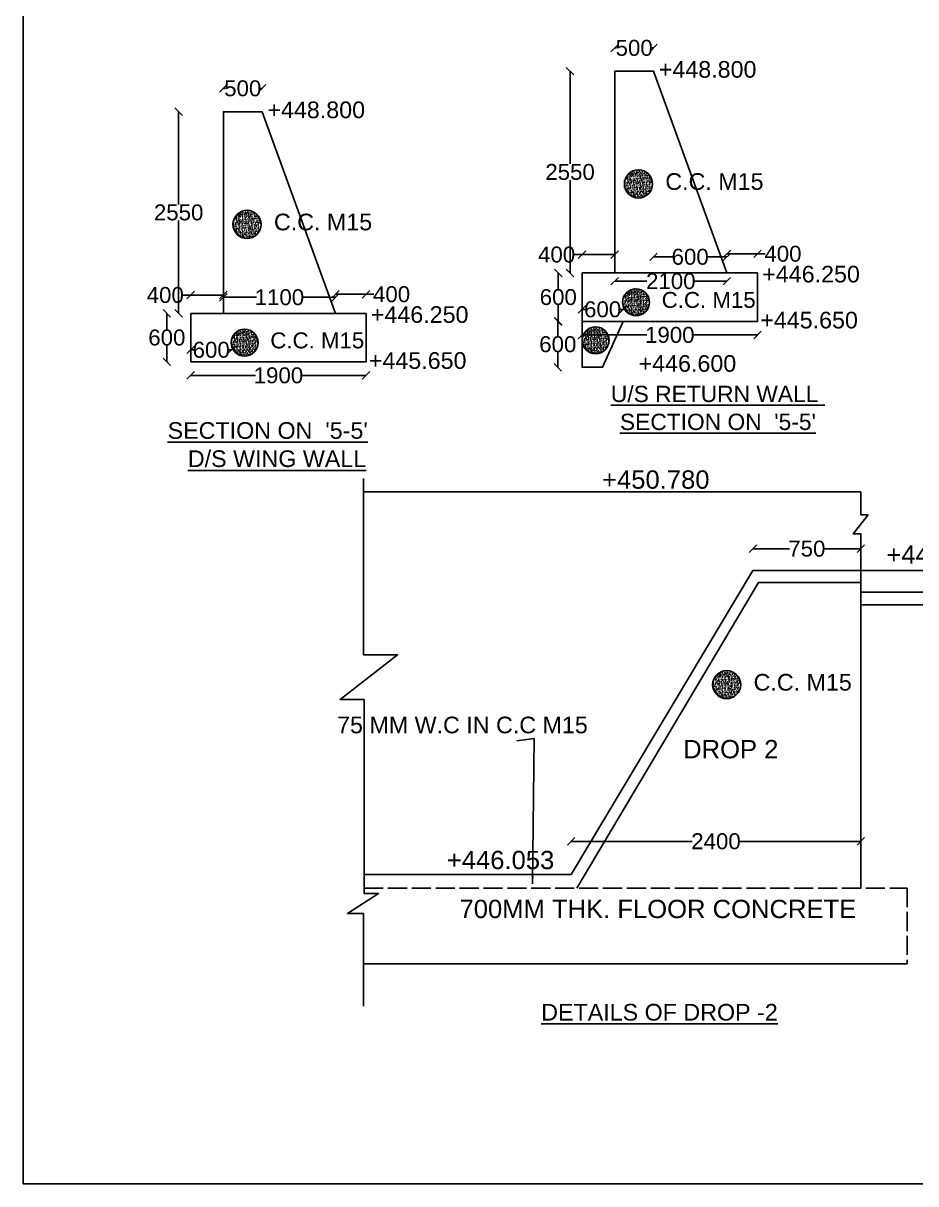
# Model space of a CAD drawing. Header units: millimetres. Extents: x 5124 to 6568637, y 2311 to 91879094.
# Drawn here: x 3678256 to 3689461, y 45935699 to 45950272 of the extents above; entities that cross this region are included whole.
import ezdxf

# ---------------------------------------------------------------- set-up
doc = ezdxf.new("R2010")
doc.units = ezdxf.units.MM
doc.header["$MEASUREMENT"] = 0
doc.linetypes.add('ACAD_ISO02W100', pattern=[15, 12, -3])
doc.layers.add('DRAWING', color=7, linetype='Continuous')
doc.layers.add('TEXT', color=7, linetype='Continuous')
doc.styles.get("Standard").update_dxf_attribs({"font": 'arial.ttf', "height": 200})
doc.dimstyles.get("Standard").update_dxf_attribs({"dimtxt": 200, "dimasz": 110, "dimexe": 0.18, "dimexo": 0.0625, "dimgap": 0.09, "dimtad": 0, "dimtih": 1, "dimtoh": 1, "dimdec": 0, "dimzin": 0, "dimdsep": 46, "dimtxsty": 'Standard', "dimblk": 'OBLIQUE', "dimcen": 0.09, "dimse1": 1, "dimse2": 1, "dimadec": 0, "dimazin": 0, "dimtfac": 1, "dimtdec": 0, "dimtofl": 0, "dimtmove": 0, "dimatfit": 3, "dimfxl": 1, "dimtolj": 1, "dimtzin": 0, "dimarcsym": 0})

# ---------------------------------------------------------------- blocks, each defined once
blk = doc.blocks.new('_Oblique')
at = {"color": 0, "linetype": 'ByBlock', "lineweight": -2}
blk.add_line((-0.5, -0.5), (0.5, 0.5), dxfattribs=at)
blk = doc.blocks.new('*D111')
at = {"layer": 'Defpoints', "color": 0, "transparency": 16777216}
for p in [(3681256, 45949453), (3680768, 45949161), (3681256, 45949161)]:
    blk.add_point(p, dxfattribs=at)
at = {"layer": 'DRAWING', "color": 0, "lineweight": -2, "transparency": 16777216}
for p, q in [((3680768, 45949453), (3680791, 45949453)), ((3681256, 45949453), (3681233, 45949453))]:
    blk.add_line(p, q, dxfattribs=at)
at = {"layer": 'DRAWING', "color": 0, "lineweight": -2, "transparency": 16777216, "xscale": 95, "yscale": 95, "zscale": 95, "rotation": 180}
blk.add_blockref('_Oblique', (3680768, 45949453), dxfattribs=at)
at = {"layer": 'DRAWING', "color": 0, "lineweight": -2, "transparency": 16777216, "xscale": 95, "yscale": 95, "zscale": 95}
blk.add_blockref('_Oblique', (3681256, 45949453), dxfattribs=at)
at = {"layer": 'DRAWING', "color": 0, "transparency": 16777216, "insert": (3681012, 45949453), "char_height": 200, "attachment_point": 5}
blk.add_mtext('\\A1;500', dxfattribs=at)
blk = doc.blocks.new('*D112')
at = {"layer": 'Defpoints', "color": 0, "transparency": 16777216}
for p in [(3680358, 45946020), (3682560, 45946020), (3682560, 45945849)]:
    blk.add_point(p, dxfattribs=at)
at = {"layer": 'DRAWING', "color": 0, "lineweight": -2, "transparency": 16777216}
for p, q in [((3680358, 45945849), (3681171, 45945849)), ((3682560, 45945849), (3681748, 45945849))]:
    blk.add_line(p, q, dxfattribs=at)
at = {"layer": 'DRAWING', "color": 0, "lineweight": -2, "transparency": 16777216, "xscale": 95, "yscale": 95, "zscale": 95, "rotation": 180}
blk.add_blockref('_Oblique', (3680358, 45945849), dxfattribs=at)
at = {"layer": 'DRAWING', "color": 0, "lineweight": -2, "transparency": 16777216, "xscale": 95, "yscale": 95, "zscale": 95}
blk.add_blockref('_Oblique', (3682560, 45945849), dxfattribs=at)
at = {"layer": 'DRAWING', "color": 0, "transparency": 16777216, "insert": (3681460, 45945849), "char_height": 200, "attachment_point": 5}
blk.add_mtext('\\A1;1900', dxfattribs=at)
blk = doc.blocks.new('*D113')
at = {"layer": 'Defpoints', "color": 0, "transparency": 16777216}
for p in [(3682176, 45946830), (3680768, 45946628), (3682176, 45946628)]:
    blk.add_point(p, dxfattribs=at)
at = {"layer": 'DRAWING', "color": 0, "lineweight": -2, "transparency": 16777216}
for p, q in [((3680768, 45946830), (3681183, 45946830)), ((3682176, 45946830), (3681761, 45946830))]:
    blk.add_line(p, q, dxfattribs=at)
at = {"layer": 'DRAWING', "color": 0, "lineweight": -2, "transparency": 16777216, "xscale": 95, "yscale": 95, "zscale": 95, "rotation": 180}
blk.add_blockref('_Oblique', (3680768, 45946830), dxfattribs=at)
at = {"layer": 'DRAWING', "color": 0, "lineweight": -2, "transparency": 16777216, "xscale": 95, "yscale": 95, "zscale": 95}
blk.add_blockref('_Oblique', (3682176, 45946830), dxfattribs=at)
at = {"layer": 'DRAWING', "color": 0, "transparency": 16777216, "insert": (3681472, 45946830), "char_height": 200, "attachment_point": 5}
blk.add_mtext('\\A1;1100', dxfattribs=at)
blk = doc.blocks.new('*D114')
at = {"layer": 'Defpoints', "color": 0, "transparency": 16777216}
for p in [(3682560, 45946868), (3682176, 45946628), (3682560, 45946628)]:
    blk.add_point(p, dxfattribs=at)
at = {"layer": 'DRAWING', "color": 0, "lineweight": -2, "transparency": 16777216}
for p, q in [((3682176, 45946868), (3682560, 45946868)), ((3682560, 45946868), (3682656, 45946868))]:
    blk.add_line(p, q, dxfattribs=at)
at = {"layer": 'DRAWING', "color": 0, "lineweight": -2, "transparency": 16777216, "xscale": 95, "yscale": 95, "zscale": 95, "rotation": 180}
blk.add_blockref('_Oblique', (3682176, 45946868), dxfattribs=at)
at = {"layer": 'DRAWING', "color": 0, "lineweight": -2, "transparency": 16777216, "xscale": 95, "yscale": 95, "zscale": 95}
blk.add_blockref('_Oblique', (3682560, 45946868), dxfattribs=at)
at = {"layer": 'DRAWING', "color": 0, "transparency": 16777216, "insert": (3682880, 45946868), "char_height": 200, "attachment_point": 5}
blk.add_mtext('\\A1;400', dxfattribs=at)
blk = doc.blocks.new('*D115')
at = {"layer": 'Defpoints', "color": 0, "transparency": 16777216}
for p in [(3680358, 45946858), (3680358, 45946628), (3680768, 45946628)]:
    blk.add_point(p, dxfattribs=at)
at = {"layer": 'DRAWING', "color": 0, "lineweight": -2, "transparency": 16777216}
for p, q in [((3680358, 45946858), (3680264, 45946858)), ((3680768, 45946858), (3680358, 45946858))]:
    blk.add_line(p, q, dxfattribs=at)
at = {"layer": 'DRAWING', "color": 0, "lineweight": -2, "transparency": 16777216, "xscale": 95, "yscale": 95, "zscale": 95, "rotation": 180}
blk.add_blockref('_Oblique', (3680358, 45946858), dxfattribs=at)
at = {"layer": 'DRAWING', "color": 0, "lineweight": -2, "transparency": 16777216, "xscale": 95, "yscale": 95, "zscale": 95}
blk.add_blockref('_Oblique', (3680768, 45946858), dxfattribs=at)
at = {"layer": 'DRAWING', "color": 0, "transparency": 16777216, "insert": (3680039, 45946858), "char_height": 200, "attachment_point": 5}
blk.add_mtext('\\A1;400', dxfattribs=at)
blk = doc.blocks.new('*D108')
at = {"layer": 'Defpoints', "color": 0, "transparency": 16777216}
for p in [(3680358, 45946628), (3680059, 45946020), (3680358, 45946020)]:
    blk.add_point(p, dxfattribs=at)
at = {"layer": 'DRAWING', "color": 0, "lineweight": -2, "transparency": 16777216}
for p, q in [((3680059, 45946628), (3680059, 45946426)), ((3680059, 45946020), (3680059, 45946222))]:
    blk.add_line(p, q, dxfattribs=at)
at = {"layer": 'DRAWING', "color": 0, "lineweight": -2, "transparency": 16777216, "xscale": 95, "yscale": 95, "zscale": 95}
for p, rotation in [((3680059, 45946628), 90), ((3680059, 45946020), 270)]:
    blk.add_blockref('_Oblique', p, dxfattribs=dict(at, rotation=rotation))
at = {"layer": 'DRAWING', "color": 0, "transparency": 16777216, "insert": (3680059, 45946324), "char_height": 200, "attachment_point": 5}
blk.add_mtext('\\A1;600', dxfattribs=at)
blk = doc.blocks.new('*D109')
at = {"layer": 'Defpoints', "color": 0, "transparency": 16777216}
for p in [(3680358, 45946170), (3680358, 45946020), (3680874, 45946020)]:
    blk.add_point(p, dxfattribs=at)
at = {"layer": 'DRAWING', "color": 0, "lineweight": -2, "transparency": 16777216}
for p, q in [((3680358, 45946170), (3680395, 45946170)), ((3680874, 45946170), (3680837, 45946170))]:
    blk.add_line(p, q, dxfattribs=at)
at = {"layer": 'DRAWING', "color": 0, "lineweight": -2, "transparency": 16777216, "xscale": 95, "yscale": 95, "zscale": 95, "rotation": 180}
blk.add_blockref('_Oblique', (3680358, 45946170), dxfattribs=at)
at = {"layer": 'DRAWING', "color": 0, "lineweight": -2, "transparency": 16777216, "xscale": 95, "yscale": 95, "zscale": 95}
blk.add_blockref('_Oblique', (3680874, 45946170), dxfattribs=at)
at = {"layer": 'DRAWING', "color": 0, "transparency": 16777216, "insert": (3680616, 45946170), "char_height": 200, "attachment_point": 5}
blk.add_mtext('\\A1;600', dxfattribs=at)
blk = doc.blocks.new('*D110')
at = {"layer": 'Defpoints', "color": 0, "transparency": 16777216}
for p in [(3680207, 45949161), (3680768, 45949161), (3680358, 45946628)]:
    blk.add_point(p, dxfattribs=at)
at = {"layer": 'DRAWING', "color": 0, "lineweight": -2, "transparency": 16777216}
for p, q in [((3680207, 45949161), (3680207, 45947997)), ((3680207, 45946628), (3680207, 45947793))]:
    blk.add_line(p, q, dxfattribs=at)
at = {"layer": 'DRAWING', "color": 0, "lineweight": -2, "transparency": 16777216, "xscale": 95, "yscale": 95, "zscale": 95}
for p, rotation in [((3680207, 45949161), 90), ((3680207, 45946628), 270)]:
    blk.add_blockref('_Oblique', p, dxfattribs=dict(at, rotation=rotation))
at = {"layer": 'DRAWING', "color": 0, "transparency": 16777216, "insert": (3680207, 45947895), "char_height": 200, "attachment_point": 5}
blk.add_mtext('\\A1;2550', dxfattribs=at)
blk = doc.blocks.new('*D118')
at = {"layer": 'Defpoints', "color": 0, "transparency": 16777216}
for p in [(3686169, 45949961), (3685682, 45949669), (3686169, 45949669)]:
    blk.add_point(p, dxfattribs=at)
at = {"layer": 'DRAWING', "color": 0, "lineweight": -2, "transparency": 16777216}
for p, q in [((3685682, 45949961), (3685705, 45949961)), ((3686169, 45949961), (3686146, 45949961))]:
    blk.add_line(p, q, dxfattribs=at)
at = {"layer": 'DRAWING', "color": 0, "lineweight": -2, "transparency": 16777216, "xscale": 95, "yscale": 95, "zscale": 95, "rotation": 180}
blk.add_blockref('_Oblique', (3685682, 45949961), dxfattribs=at)
at = {"layer": 'DRAWING', "color": 0, "lineweight": -2, "transparency": 16777216, "xscale": 95, "yscale": 95, "zscale": 95}
blk.add_blockref('_Oblique', (3686169, 45949961), dxfattribs=at)
at = {"layer": 'DRAWING', "color": 0, "transparency": 16777216, "insert": (3685926, 45949961), "char_height": 200, "attachment_point": 5}
blk.add_mtext('\\A1;500', dxfattribs=at)
blk = doc.blocks.new('*D119')
at = {"layer": 'Defpoints', "color": 0, "transparency": 16777216}
for p in [(3685272, 45946528), (3687474, 45946528), (3687474, 45946357)]:
    blk.add_point(p, dxfattribs=at)
at = {"layer": 'DRAWING', "color": 0, "lineweight": -2, "transparency": 16777216}
for p, q in [((3685272, 45946357), (3686084, 45946357)), ((3687474, 45946357), (3686662, 45946357))]:
    blk.add_line(p, q, dxfattribs=at)
at = {"layer": 'DRAWING', "color": 0, "lineweight": -2, "transparency": 16777216, "xscale": 95, "yscale": 95, "zscale": 95, "rotation": 180}
blk.add_blockref('_Oblique', (3685272, 45946357), dxfattribs=at)
at = {"layer": 'DRAWING', "color": 0, "lineweight": -2, "transparency": 16777216, "xscale": 95, "yscale": 95, "zscale": 95}
blk.add_blockref('_Oblique', (3687474, 45946357), dxfattribs=at)
at = {"layer": 'DRAWING', "color": 0, "transparency": 16777216, "insert": (3686373, 45946357), "char_height": 200, "attachment_point": 5}
blk.add_mtext('\\A1;1900', dxfattribs=at)
blk = doc.blocks.new('*D120')
at = {"layer": 'Defpoints', "color": 0, "transparency": 16777216}
for p in [(3685682, 45947136.5), (3687089.5, 45947136.5), (3687089.5, 45947032.5)]:
    blk.add_point(p, dxfattribs=at)
at = {"layer": 'DRAWING', "color": 0, "lineweight": -2, "transparency": 16777216}
for p, q in [((3685682, 45947032.5), (3686085.66, 45947032.5)), ((3687089.5, 45947032.5), (3686685.84, 45947032.5))]:
    blk.add_line(p, q, dxfattribs=at)
at = {"layer": 'DRAWING', "color": 0, "lineweight": -2, "transparency": 16777216, "xscale": 95, "yscale": 95, "zscale": 95, "rotation": 180}
blk.add_blockref('_Oblique', (3685682, 45947032.5), dxfattribs=at)
at = {"layer": 'DRAWING', "color": 0, "lineweight": -2, "transparency": 16777216, "xscale": 95, "yscale": 95, "zscale": 95}
blk.add_blockref('_Oblique', (3687089.5, 45947032.5), dxfattribs=at)
at = {"layer": 'DRAWING', "color": 0, "transparency": 16777216, "insert": (3686385.75, 45947032.5), "char_height": 200, "attachment_point": 5}
blk.add_mtext('\\A1;2100', dxfattribs=at)
blk = doc.blocks.new('*D121')
at = {"layer": 'Defpoints', "color": 0, "transparency": 16777216}
for p in [(3687090, 45947338), (3686169, 45947136), (3687090, 45947136)]:
    blk.add_point(p, dxfattribs=at)
at = {"layer": 'DRAWING', "color": 0, "lineweight": -2, "transparency": 16777216}
for p, q in [((3686169, 45947338), (3686408, 45947338)), ((3687090, 45947338), (3686850, 45947338))]:
    blk.add_line(p, q, dxfattribs=at)
at = {"layer": 'DRAWING', "color": 0, "lineweight": -2, "transparency": 16777216, "xscale": 95, "yscale": 95, "zscale": 95, "rotation": 180}
blk.add_blockref('_Oblique', (3686169, 45947338), dxfattribs=at)
at = {"layer": 'DRAWING', "color": 0, "lineweight": -2, "transparency": 16777216, "xscale": 95, "yscale": 95, "zscale": 95}
blk.add_blockref('_Oblique', (3687090, 45947338), dxfattribs=at)
at = {"layer": 'DRAWING', "color": 0, "transparency": 16777216, "insert": (3686629, 45947338), "char_height": 200, "attachment_point": 5}
blk.add_mtext('\\A1;600', dxfattribs=at)
blk = doc.blocks.new('*D122')
at = {"layer": 'Defpoints', "color": 0, "transparency": 16777216}
for p in [(3687474, 45947376), (3687090, 45947136), (3687474, 45947136)]:
    blk.add_point(p, dxfattribs=at)
at = {"layer": 'DRAWING', "color": 0, "lineweight": -2, "transparency": 16777216}
for p, q in [((3687090, 45947376), (3687474, 45947376)), ((3687474, 45947376), (3687569, 45947376))]:
    blk.add_line(p, q, dxfattribs=at)
at = {"layer": 'DRAWING', "color": 0, "lineweight": -2, "transparency": 16777216, "xscale": 95, "yscale": 95, "zscale": 95, "rotation": 180}
blk.add_blockref('_Oblique', (3687090, 45947376), dxfattribs=at)
at = {"layer": 'DRAWING', "color": 0, "lineweight": -2, "transparency": 16777216, "xscale": 95, "yscale": 95, "zscale": 95}
blk.add_blockref('_Oblique', (3687474, 45947376), dxfattribs=at)
at = {"layer": 'DRAWING', "color": 0, "transparency": 16777216, "insert": (3687794, 45947376), "char_height": 200, "attachment_point": 5}
blk.add_mtext('\\A1;400', dxfattribs=at)
blk = doc.blocks.new('*D123')
at = {"layer": 'Defpoints', "color": 0, "transparency": 16777216}
for p in [(3685272, 45947366), (3685272, 45947136), (3685682, 45947136)]:
    blk.add_point(p, dxfattribs=at)
at = {"layer": 'DRAWING', "color": 0, "lineweight": -2, "transparency": 16777216}
for p, q in [((3685272, 45947366), (3685177, 45947366)), ((3685682, 45947366), (3685272, 45947366))]:
    blk.add_line(p, q, dxfattribs=at)
at = {"layer": 'DRAWING', "color": 0, "lineweight": -2, "transparency": 16777216, "xscale": 95, "yscale": 95, "zscale": 95, "rotation": 180}
blk.add_blockref('_Oblique', (3685272, 45947366), dxfattribs=at)
at = {"layer": 'DRAWING', "color": 0, "lineweight": -2, "transparency": 16777216, "xscale": 95, "yscale": 95, "zscale": 95}
blk.add_blockref('_Oblique', (3685682, 45947366), dxfattribs=at)
at = {"layer": 'DRAWING', "color": 0, "transparency": 16777216, "insert": (3684952, 45947366), "char_height": 200, "attachment_point": 5}
blk.add_mtext('\\A1;400', dxfattribs=at)
blk = doc.blocks.new('*D116')
at = {"layer": 'Defpoints', "color": 0, "transparency": 16777216}
for p in [(3685272, 45947136), (3684973, 45946528), (3685272, 45946528)]:
    blk.add_point(p, dxfattribs=at)
at = {"layer": 'DRAWING', "color": 0, "lineweight": -2, "transparency": 16777216}
for p, q in [((3684973, 45947136), (3684973, 45946934)), ((3684973, 45946528), (3684973, 45946730))]:
    blk.add_line(p, q, dxfattribs=at)
at = {"layer": 'DRAWING', "color": 0, "lineweight": -2, "transparency": 16777216, "xscale": 95, "yscale": 95, "zscale": 95}
for p, rotation in [((3684973, 45947136), 90), ((3684973, 45946528), 270)]:
    blk.add_blockref('_Oblique', p, dxfattribs=dict(at, rotation=rotation))
at = {"layer": 'DRAWING', "color": 0, "transparency": 16777216, "insert": (3684973, 45946832), "char_height": 200, "attachment_point": 5}
blk.add_mtext('\\A1;600', dxfattribs=at)
blk = doc.blocks.new('*D124')
at = {"layer": 'Defpoints', "color": 0, "transparency": 16777216}
for p in [(3685272, 45946678), (3685272, 45946528), (3685788, 45946528)]:
    blk.add_point(p, dxfattribs=at)
at = {"layer": 'DRAWING', "color": 0, "lineweight": -2, "transparency": 16777216}
for p, q in [((3685272, 45946678), (3685309, 45946678)), ((3685788, 45946678), (3685751, 45946678))]:
    blk.add_line(p, q, dxfattribs=at)
at = {"layer": 'DRAWING', "color": 0, "lineweight": -2, "transparency": 16777216, "xscale": 95, "yscale": 95, "zscale": 95, "rotation": 180}
blk.add_blockref('_Oblique', (3685272, 45946678), dxfattribs=at)
at = {"layer": 'DRAWING', "color": 0, "lineweight": -2, "transparency": 16777216, "xscale": 95, "yscale": 95, "zscale": 95}
blk.add_blockref('_Oblique', (3685788, 45946678), dxfattribs=at)
at = {"layer": 'DRAWING', "color": 0, "transparency": 16777216, "insert": (3685530, 45946678), "char_height": 200, "attachment_point": 5}
blk.add_mtext('\\A1;600', dxfattribs=at)
blk = doc.blocks.new('*D125')
at = {"layer": 'Defpoints', "color": 0, "transparency": 16777216}
for p in [(3684967, 45946528), (3685272, 45946528), (3685272, 45945951)]:
    blk.add_point(p, dxfattribs=at)
at = {"layer": 'DRAWING', "color": 0, "lineweight": -2, "transparency": 16777216}
for p, q in [((3684967, 45946528), (3684967, 45946342)), ((3684967, 45945951), (3684967, 45946137))]:
    blk.add_line(p, q, dxfattribs=at)
at = {"layer": 'DRAWING', "color": 0, "lineweight": -2, "transparency": 16777216, "xscale": 95, "yscale": 95, "zscale": 95}
for p, rotation in [((3684967, 45946528), 90), ((3684967, 45945951), 270)]:
    blk.add_blockref('_Oblique', p, dxfattribs=dict(at, rotation=rotation))
at = {"layer": 'DRAWING', "color": 0, "transparency": 16777216, "insert": (3684967, 45946240), "char_height": 200, "attachment_point": 5}
blk.add_mtext('\\A1;600', dxfattribs=at)
blk = doc.blocks.new('*D117')
at = {"layer": 'Defpoints', "color": 0, "transparency": 16777216}
for p in [(3685121, 45949669), (3685682, 45949669), (3685272, 45947136)]:
    blk.add_point(p, dxfattribs=at)
at = {"layer": 'DRAWING', "color": 0, "lineweight": -2, "transparency": 16777216}
for p, q in [((3685121, 45949669), (3685121, 45948505)), ((3685121, 45947136), (3685121, 45948301))]:
    blk.add_line(p, q, dxfattribs=at)
at = {"layer": 'DRAWING', "color": 0, "lineweight": -2, "transparency": 16777216, "xscale": 95, "yscale": 95, "zscale": 95}
for p, rotation in [((3685121, 45949669), 90), ((3685121, 45947136), 270)]:
    blk.add_blockref('_Oblique', p, dxfattribs=dict(at, rotation=rotation))
at = {"layer": 'DRAWING', "color": 0, "transparency": 16777216, "insert": (3685121, 45948403), "char_height": 200, "attachment_point": 5}
blk.add_mtext('\\A1;2550', dxfattribs=at)
blk = doc.blocks.new('*D140')
at = {"layer": 'Defpoints', "color": 0, "transparency": 16777216}
for p in [(3688771.5, 45939999), (3685134.5, 45939581.5), (3688771.5, 45939581.5)]:
    blk.add_point(p, dxfattribs=at)
at = {"layer": 'DRAWING', "color": 0, "lineweight": -2, "transparency": 16777216}
for p, q in [((3685134.5, 45939999), (3686652.91, 45939999)), ((3688771.5, 45939999), (3687253.09, 45939999))]:
    blk.add_line(p, q, dxfattribs=at)
at = {"layer": 'DRAWING', "color": 0, "lineweight": -2, "transparency": 16777216, "xscale": 95, "yscale": 95, "zscale": 95, "rotation": 180}
blk.add_blockref('_Oblique', (3685134.5, 45939999), dxfattribs=at)
at = {"layer": 'DRAWING', "color": 0, "lineweight": -2, "transparency": 16777216, "xscale": 95, "yscale": 95, "zscale": 95}
blk.add_blockref('_Oblique', (3688771.5, 45939999), dxfattribs=at)
at = {"layer": 'DRAWING', "color": 0, "transparency": 16777216, "insert": (3686953, 45939999), "char_height": 200, "attachment_point": 5}
blk.add_mtext('\\A1;2400', dxfattribs=at)
blk = doc.blocks.new('*D141')
at = {"layer": 'Defpoints', "color": 0, "transparency": 16777216}
for p in [(3687417, 45943673), (3687417, 45943399), (3688772, 45943399)]:
    blk.add_point(p, dxfattribs=at)
at = {"layer": 'DRAWING', "color": 0, "lineweight": -2, "transparency": 16777216}
for p, q in [((3687417, 45943673), (3687874, 45943673)), ((3688772, 45943673), (3688314, 45943673))]:
    blk.add_line(p, q, dxfattribs=at)
at = {"layer": 'DRAWING', "color": 0, "lineweight": -2, "transparency": 16777216, "xscale": 95, "yscale": 95, "zscale": 95, "rotation": 180}
blk.add_blockref('_Oblique', (3687417, 45943673), dxfattribs=at)
at = {"layer": 'DRAWING', "color": 0, "lineweight": -2, "transparency": 16777216, "xscale": 95, "yscale": 95, "zscale": 95}
blk.add_blockref('_Oblique', (3688772, 45943673), dxfattribs=at)
at = {"layer": 'DRAWING', "color": 0, "transparency": 16777216, "insert": (3688094, 45943673), "char_height": 200, "attachment_point": 5}
blk.add_mtext('\\A1;750', dxfattribs=at)

msp = doc.modelspace()

# ---------------------------------------------------------------- hatches: boundary and pattern name
at = {"layer": 'DRAWING'}
h = msp.add_hatch(dxfattribs=at)
h.set_pattern_fill('AR-CONC,_O', color=256, scale=7.584427)
h.set_pattern_definition([(130, (6291051.212, 11089688.955), (-54.40007145, -4.75938956), [5.68831988, -62.57151872]), (185, (6291051.21, 11089688.955), (10.52349293, 57.04945961), [4.55065591, -50.05721498]), (79.5486, (6291046.68, 11089688.56), (-43.87661892, 52.29003541), [4.83432787, -53.17760823]), (133.8158, (6291051.21, 11089704.124), (-80.94411304, -12.553668), [8.53247983, -93.85727808]), (83.3644, (6291044.47, 11089703.08), (-70.88880604, 73.88125406), [7.25149203, -79.7663996]), (188.8158, (6291051.21, 11089704.12), (-70.88874836, 73.88130942), [6.82598386, -75.08582247]), (159, (6291043.63, 11089700.33), (-45.27197671, -30.536333885), [5.68831988, -62.57151872]), (214, (6291043.63, 11089700.33), (-18.45407254, 54.99847227), [4.55065591, -50.05721498]), (108.5486, (6291039.855, 11089697.787), (-63.7260678, 24.4620885), [4.83432787, -53.17760823]), (142.5, (6291051.212, 11089688.955), (-0.92225529, 25.248089706), [0, -49.450460857, 0, -50.81565763, 0, -50.24682564]), (172.5, (6291051.212, 11089688.955), (-19.952315742, 29.913866442), [0, -28.972509275, 0, -48.31279688, 0, -19.150676942]), (212.5, (6291068.126, 11089688.955), (-40.487370375, -1.710657672), [0, -18.96106628, 0, -59.158526792, 0, -78.498814397]), (222.5, (6291075.71, 11089688.955), (-44.23132644, 7.59238882), [0, -24.649386163, 0, -39.28732933, 0, -55.74553486])])
h.paths.add_polyline_path([(3685802.5, 45948253.7, 1), (3686156, 45948253.7, 1.0000008)])
h = msp.add_hatch(dxfattribs=at)
h.set_pattern_fill('AR-CONC,_O', color=256, scale=7.584427)
h.set_pattern_definition([(130, (6286137.712, 11089180.955), (-54.40007145, -4.75938956), [5.68831988, -62.57151872]), (185, (6286137.71, 11089180.955), (10.52349293, 57.04945961), [4.55065591, -50.05721498]), (79.5486, (6286133.18, 11089180.56), (-43.87661892, 52.29003541), [4.83432787, -53.17760823]), (133.8158, (6286137.71, 11089196.124), (-80.94411304, -12.553668), [8.53247983, -93.85727808]), (83.3644, (6286130.97, 11089195.08), (-70.88880604, 73.88125406), [7.25149203, -79.7663996]), (188.8158, (6286137.71, 11089196.12), (-70.88874836, 73.88130942), [6.82598386, -75.08582247]), (159, (6286130.13, 11089192.33), (-45.27197671, -30.536333885), [5.68831988, -62.57151872]), (214, (6286130.13, 11089192.33), (-18.45407254, 54.99847227), [4.55065591, -50.05721498]), (108.5486, (6286126.355, 11089189.787), (-63.7260678, 24.4620885), [4.83432787, -53.17760823]), (142.5, (6286137.712, 11089180.955), (-0.92225529, 25.248089706), [0, -49.450460857, 0, -50.81565763, 0, -50.24682564]), (172.5, (6286137.712, 11089180.955), (-19.952315742, 29.913866442), [0, -28.972509275, 0, -48.31279688, 0, -19.150676942]), (212.5, (6286154.626, 11089180.955), (-40.487370375, -1.710657672), [0, -18.96106628, 0, -59.158526792, 0, -78.498814397]), (222.5, (6286162.21, 11089180.955), (-44.23132644, 7.59238882), [0, -24.649386163, 0, -39.28732933, 0, -55.74553486])])
h.paths.add_polyline_path([(3680889, 45947745.7, 1), (3681242.5, 45947745.7, 1.0000008)])
h = msp.add_hatch(dxfattribs=at)
h.set_pattern_fill('AR-CONC,_O', color=256, scale=7.2561)
h.set_pattern_definition([(130, (6178247.735, 12597214.62), (-52.04511804, -4.553357835), [5.4420752, -59.86282722]), (185, (6178247.735, 12597214.62), (10.06793589, 54.57981544), [4.35366016, -47.890261775]), (79.5486, (6178243.4, 12597214.24), (-41.9772208, 50.026424465), [4.6250521, -50.87557467]), (133.8158, (6178247.735, 12597229.13), (-77.4400806, -12.01022564), [8.1631128, -89.79424083]), (83.3644, (6178241.28, 12597228.13), (-67.82006309, 70.68296945), [6.93757836, -76.31334982]), (188.8158, (6178247.735, 12597229.13), (-67.82000791, 70.68302242), [6.53049024, -71.83539266]), (159, (6178240.48, 12597225.503), (-43.312174214, -29.21443041), [5.4420752, -59.86282722]), (214, (6178240.48, 12597225.503), (-17.65520445, 52.61761437), [4.35366016, -47.890261775]), (108.5486, (6178236.87, 12597223.07), (-60.96739641, 23.40313624), [4.6250521, -50.87557467]), (142.5, (6178247.735, 12597214.619), (-0.882331294, 24.155111823), [0, -47.309773753, 0, -48.615871801, 0, -48.07166428]), (172.5, (6178247.735, 12597214.62), (-19.088589414, 28.618909286), [0, -27.718303027, 0, -46.221358713, 0, -18.32165318]), (212.5, (6178263.917, 12597214.619), (-38.734691226, -1.636604109), [0, -18.140250672, 0, -56.597582097, 0, -75.100637783]), (222.5, (6178271.173, 12597214.62), (-42.3165732, 7.263717892), [0, -23.582325874, 0, -37.586599393, 0, -53.332336976])])
h.paths.add_polyline_path([(3685779, 45946768.6, 1), (3686117.2, 45946768.6, 1)])
h = msp.add_hatch(dxfattribs=at)
h.set_pattern_fill('AR-CONC,_O', color=256, scale=7.2561)
h.set_pattern_definition([(130, (6173334.235, 12596706.62), (-52.04511804, -4.553357835), [5.4420752, -59.86282722]), (185, (6173334.235, 12596706.62), (10.06793589, 54.57981544), [4.35366016, -47.890261775]), (79.5486, (6173329.9, 12596706.24), (-41.9772208, 50.026424465), [4.6250521, -50.87557467]), (133.8158, (6173334.235, 12596721.13), (-77.4400806, -12.01022564), [8.1631128, -89.79424083]), (83.3644, (6173327.78, 12596720.13), (-67.82006309, 70.68296945), [6.93757836, -76.31334982]), (188.8158, (6173334.235, 12596721.13), (-67.82000791, 70.68302242), [6.53049024, -71.83539266]), (159, (6173326.98, 12596717.503), (-43.312174214, -29.21443041), [5.4420752, -59.86282722]), (214, (6173326.98, 12596717.503), (-17.65520445, 52.61761437), [4.35366016, -47.890261775]), (108.5486, (6173323.37, 12596715.07), (-60.96739641, 23.40313624), [4.6250521, -50.87557467]), (142.5, (6173334.235, 12596706.619), (-0.882331294, 24.155111823), [0, -47.309773753, 0, -48.615871801, 0, -48.07166428]), (172.5, (6173334.235, 12596706.62), (-19.088589414, 28.618909286), [0, -27.718303027, 0, -46.221358713, 0, -18.32165318]), (212.5, (6173350.417, 12596706.619), (-38.734691226, -1.636604109), [0, -18.140250672, 0, -56.597582097, 0, -75.100637783]), (222.5, (6173357.673, 12596706.62), (-42.3165732, 7.263717892), [0, -23.582325874, 0, -37.586599393, 0, -53.332336976])])
h.paths.add_polyline_path([(3680865.5, 45946260.6, 1), (3681203.7, 45946260.6, 1)])
h = msp.add_hatch(dxfattribs=at)
h.set_pattern_fill('AR-CONC,_O', color=256, scale=7.2561)
h.set_pattern_definition([(130, (6177740.733, 12596736.12), (-52.04511804, -4.553357835), [5.4420752, -59.86282722]), (185, (6177740.733, 12596736.12), (10.06793589, 54.57981544), [4.35366016, -47.890261775]), (79.5486, (6177736.396, 12596735.74), (-41.9772208, 50.026424465), [4.6250521, -50.87557467]), (133.8158, (6177740.733, 12596750.63), (-77.4400806, -12.01022564), [8.1631128, -89.79424083]), (83.3644, (6177734.28, 12596749.63), (-67.82006309, 70.68296945), [6.93757836, -76.31334982]), (188.8158, (6177740.73, 12596750.63), (-67.82000791, 70.68302242), [6.53049024, -71.83539266]), (159, (6177733.477, 12596747.004), (-43.312174214, -29.21443041), [5.4420752, -59.86282722]), (214, (6177733.48, 12596747.004), (-17.65520445, 52.61761437), [4.35366016, -47.890261775]), (108.5486, (6177729.87, 12596744.57), (-60.96739641, 23.40313624), [4.6250521, -50.87557467]), (142.5, (6177740.733, 12596736.12), (-0.882331294, 24.155111823), [0, -47.309773753, 0, -48.615871801, 0, -48.07166428]), (172.5, (6177740.733, 12596736.12), (-19.088589414, 28.618909286), [0, -27.718303027, 0, -46.221358713, 0, -18.32165318]), (212.5, (6177756.915, 12596736.12), (-38.734691226, -1.636604109), [0, -18.140250672, 0, -56.597582097, 0, -75.100637783]), (222.5, (6177764.17, 12596736.12), (-42.3165732, 7.263717892), [0, -23.582325874, 0, -37.586599393, 0, -53.332336976])])
h.paths.add_polyline_path([(3685272, 45946290.1, 1), (3685610.2, 45946290.1, 1)])
h = msp.add_hatch(dxfattribs=at)
h.set_pattern_fill('AR-CONC,_O', color=256, scale=7.584427)
h.set_pattern_definition([(130, (6292159.126, 11083401.29), (-54.40007145, -4.75938956), [5.68831988, -62.57151872]), (185, (6292159.126, 11083401.29), (10.52349293, 57.04945961), [4.55065591, -50.05721498]), (79.5486, (6292154.59, 11083400.895), (-43.87661892, 52.29003541), [4.83432787, -53.17760823]), (133.8158, (6292159.126, 11083416.46), (-80.94411304, -12.553668), [8.53247983, -93.85727808]), (83.3644, (6292152.38, 11083415.41), (-70.88880604, 73.88125406), [7.25149203, -79.7663996]), (188.8158, (6292159.13, 11083416.46), (-70.88874836, 73.88130942), [6.82598386, -75.08582247]), (159, (6292151.54, 11083412.67), (-45.27197671, -30.536333885), [5.68831988, -62.57151872]), (214, (6292151.54, 11083412.67), (-18.45407254, 54.99847227), [4.55065591, -50.05721498]), (108.5486, (6292147.77, 11083410.123), (-63.7260678, 24.4620885), [4.83432787, -53.17760823]), (142.5, (6292159.126, 11083401.291), (-0.92225529, 25.248089706), [0, -49.450460857, 0, -50.81565763, 0, -50.24682564]), (172.5, (6292159.126, 11083401.29), (-19.952315742, 29.913866442), [0, -28.972509275, 0, -48.31279688, 0, -19.150676942]), (212.5, (6292176.04, 11083401.291), (-40.487370375, -1.710657672), [0, -18.96106628, 0, -59.158526792, 0, -78.498814397]), (222.5, (6292183.624, 11083401.29), (-44.23132644, 7.59238882), [0, -24.649386163, 0, -39.28732933, 0, -55.74553486])])
h.paths.add_polyline_path([(3686910.4, 45941966.1, 1), (3687263.9, 45941966.1, 1.0000008)])

# ---------------------------------------------------------------- linework, layer by layer
at = {"layer": 'DRAWING', "linetype": 'ACAD_ISO02W100', "ltscale": 20}
for p, q in [((3682534.5, 45939412.5), (3689353, 45939412.5)), ((3689353, 45939412.5), (3689353, 45938462.5))]:
    msp.add_line(p, q, dxfattribs=at)
at = {"layer": 'DRAWING'}
msp.add_line((3689353, 45938462.5), (3682529, 45938462.5), dxfattribs=at)
for points in [[(3715471.5, 45963397), (3678256, 45963397), (3678256, 45935699), (3715471.5, 45935699)], [(3685682, 45947136.5), (3687089.5, 45947136.5), (3686169, 45949669), (3685682, 45949669)], [(3680768.5, 45946628.5), (3682176, 45946628.5), (3681255.5, 45949161), (3680768.5, 45949161)], [(3685272, 45947136.5), (3687474, 45947136.5), (3687474, 45946528), (3685272, 45946528)], [(3680358.5, 45946628.5), (3682560.5, 45946628.5), (3682560.5, 45946020), (3680358.5, 45946020)], [(3685272, 45946528), (3685787.5, 45946528), (3685529.8, 45945951), (3685272, 45945951)]]:
    msp.add_lwpolyline(points, close=True, dxfattribs=at)
for points in [[(3682526, 45944555.5), (3682526, 45942341.5), (3682956, 45942341.5), (3682234.5, 45941778), (3682534.5, 45941778), (3682534.5, 45939345), (3682716.5, 45939345), (3682325.5, 45939092), (3682529, 45939092), (3682529, 45937930)], [(3688772.5, 45944389.5), (3682526, 45944389.5)], [(3688771.5, 45943399), (3688771.5, 45943861), (3688676.5, 45943861), (3688863, 45944097.5), (3688772.5, 45944097.5), (3688772.5, 45944389.5)], [(3690743.5, 45943127.5), (3690743.5, 45943399), (3687417, 45943399), (3685134.5, 45939581.5)], [(3685207.5, 45939412.5), (3687488.5, 45943247.5), (3688771.5, 45943247.5), (3688771.5, 45943399), (3688771.5, 45943127.5)], [(3688771.5, 45939412.5), (3688771.5, 45943127.5), (3690743.5, 45943127.5), (3690743.5, 45942970.5), (3688771.5, 45942970.5)], [(3685134.5, 45939581.5), (3682534.5, 45939581.5)]]:
    msp.add_lwpolyline(points, dxfattribs=at)
for centre, radius in [((3685979.2, 45948253.7), 176.7), ((3681065.7, 45947745.7), 176.7), ((3685948.1, 45946768.6), 169.1), ((3681034.6, 45946260.6), 169.1), ((3685441.1, 45946290.1), 169.1), ((3687087.2, 45941966.1), 176.7)]:
    msp.add_circle(centre, radius, dxfattribs=at)

# ---------------------------------------------------------------- texts
for s, p in [('%%UU/S RETURN WALL ', (3685633.7, 45945514.6)), ("%%USECTION ON  '5-5'", (3685747.5, 45945163.7))]:
    msp.add_text(s, height=204.622, dxfattribs=at).set_placement(p)
at = {"layer": 'TEXT'}
for s, height, p in [('+448.800', 209.05, (3686235, 45949587.5)), ('+448.800', 209.05, (3681321.5, 45949079.5)), (' C.C. M15  ', 209.05, (3686235.8, 45948179.2)), (' C.C. M15  ', 209.05, (3681322.3, 45947671.2)), ('+446.250', 209.05, (3687533.5, 45947017.1)), (' C.C. M15  ', 200, (3686193.6, 45946697.2)), ('+446.250', 209.05, (3682620, 45946509.1)), ('+445.650', 209.05, (3687508.5, 45946439.6)), (' C.C. M15  ', 200, (3681280.1, 45946189.2)), ('+445.650', 209.05, (3682595, 45945931.6)), ('+446.600', 209.05, (3685981, 45945895.1)), ("%%USECTION ON  '5-5'", 209.05, (3680069, 45945053.2)), ('%%UD/S WING WALL', 209.05, (3680322.9, 45944699.1)), (' C.C. M15  ', 209.05, (3687343.8, 45941891.5)), ('75 MM W.C IN C.C M15', 209.05, (3682196.3, 45941355.6)), ('%%UDETAILS OF DROP -2', 209.05, (3684758.9, 45937748.5))]:
    msp.add_text(s, height=height, dxfattribs=at).set_placement(p)
at = {"layer": 'TEXT', "char_height": 230, "attachment_point": 1}
for s, insert, width in [('+450.780', (3685522.9, 45944656.7), 1511.888), ('+448.715', (3689091.9, 45943713.7), 1511.888), ('DROP 2', (3686540.7, 45941271.6), 1511.888), ('+446.053', (3683573.9, 45939879.7), 1511.888), ('700MM THK. FLOOR CONCRETE', (3683733.4, 45939265.2), 5399.937)]:
    msp.add_mtext(s, dxfattribs=dict(at, insert=insert, width=width))

# ---------------------------------------------------------------- dimensions: what is measured, and where the dimension line sits
at = {"layer": 'DRAWING'}
for base, p1, p2, text, picture, middle in [((3686169, 45949961), (3685682, 45949669), (3686169, 45949669), '500', '*D118', (3685925.5, 45949961)), ((3681255.5, 45949453), (3680768.5, 45949161), (3681255.5, 45949161), '500', '*D111', (3681012, 45949453)), ((3685272, 45947365.5), (3685682, 45947136.5), (3685272, 45947136.5), '400', '*D123', (3684952.3, 45947365.5)), ((3687089.5, 45947338.4), (3686169, 45947136.5), (3687089.5, 45947136.5), '600', '*D121', (3686629.2, 45947338.4)), ((3687474, 45947376), (3687089.5, 45947136.5), (3687474, 45947136.5), '400', '*D122', (3687793.7, 45947376)), ((3687089.5, 45947032.5), (3685682, 45947136.5), (3687089.5, 45947136.5), '2100', '*D120', (3686385.8, 45947032.5)), ((3682560.5, 45946868), (3682176, 45946628.5), (3682560.5, 45946628.5), '400', '*D114', (3682880.2, 45946868)), ((3680358.5, 45946857.5), (3680768.5, 45946628.5), (3680358.5, 45946628.5), '400', '*D115', (3680038.8, 45946857.5)), ((3682176, 45946830.4), (3680768.5, 45946628.5), (3682176, 45946628.5), '1100', '*D113', (3681472.2, 45946830.4)), ((3685272, 45946677.5), (3685787.5, 45946528), (3685272, 45946528), '600', '*D124', (3685529.8, 45946677.5)), ((3687474, 45946357), (3685272, 45946528), (3687474, 45946528), '1900', '*D119', (3686373, 45946357)), ((3680358.5, 45946169.5), (3680874, 45946020), (3680358.5, 45946020), '600', '*D109', (3680616.2, 45946169.5)), ((3682560.5, 45945849), (3680358.5, 45946020), (3682560.5, 45946020), '1900', '*D112', (3681459.5, 45945849)), ((3687417, 45943673), (3688771.5, 45943399), (3687417, 45943399), '750', '*D141', (3688094.2, 45943673)), ((3688771.5, 45939999), (3685134.5, 45939581.5), (3688771.5, 45939581.5), '2400', '*D140', (3686953, 45939999))]:
    dim = msp.add_linear_dim(base=base, p1=p1, p2=p2, text=text, dimstyle='Standard', override={"dimasz": 95, "dimfxl": 2000, "dimarcsym": 1}, dxfattribs=at)
    dim.commit()
    dim.dimension.update_dxf_attribs({"geometry": picture, "text_midpoint": middle})
for base, p1, p2, text, picture, middle in [((3685121, 45949669), (3685272, 45947136.5), (3685682, 45949669), '2550', '*D117', (3685121, 45948402.8)), ((3680207.5, 45949161), (3680358.5, 45946628.5), (3680768.5, 45949161), '2550', '*D110', (3680207.5, 45947894.8)), ((3684973, 45946528), (3685272, 45947136.5), (3685272, 45946528), '600', '*D116', (3684973, 45946832.2)), ((3680059.5, 45946020), (3680358.5, 45946628.5), (3680358.5, 45946020), '600', '*D108', (3680059.5, 45946324.2)), ((3684967.5, 45946528), (3685272, 45945951), (3685272, 45946528), '600', '*D125', (3684967.5, 45946239.5))]:
    dim = msp.add_linear_dim(base=base, p1=p1, p2=p2, angle=90, text=text, dimstyle='Standard', override={"dimasz": 95, "dimfxl": 2000, "dimarcsym": 1}, dxfattribs=at)
    dim.commit()
    dim.dimension.update_dxf_attribs({"geometry": picture, "text_midpoint": middle})

# ---------------------------------------------------------------- leaders
at = {"layer": 'DRAWING', "linetype": 'Continuous'}
msp.add_leader([(3684650, 45939465), (3684672.5, 45941288.5), (3684451.2, 45941262.1)], dimstyle='Standard', override={"dimasz": 95, "dimgap": 0.09, "dimtad": 0, "dimarcsym": 1}, dxfattribs=at)

doc.saveas('drawing.dxf')
